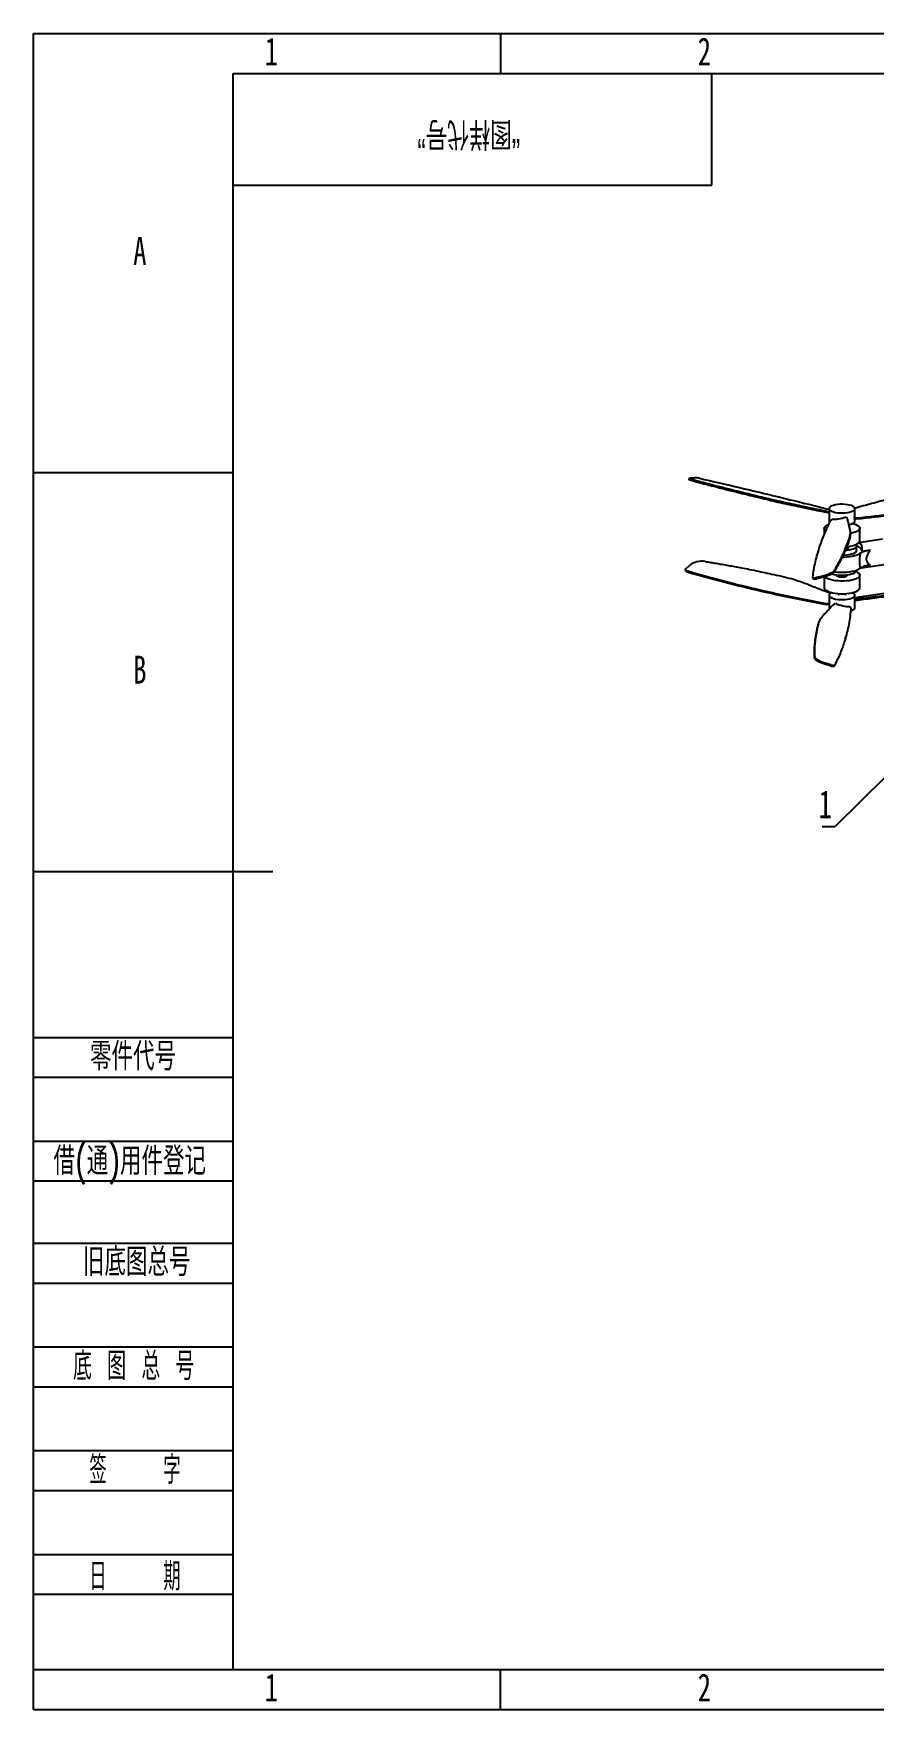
# Model space of a CAD drawing. Header units: millimetres. Extents: x 0 to 297, y 0 to 210.
# Drawn here: x 0 to 105.2, y 0 to 210 of the extents above; entities that cross this region are included whole.
import ezdxf

# ---------------------------------------------------------------- set-up
doc = ezdxf.new("R2010")
doc.units = ezdxf.units.MM
doc.layers.add('图框', color=7, linetype='Continuous')
doc.layers.add('粗实线层', color=7, linetype='Continuous', lineweight=25)
doc.styles.add('SLDTEXTSTYLE0', font='TXT', dxfattribs={"width": 0.7, "bigfont": 'bigfont'})
doc.styles.add('SLDTEXTSTYLE2', font='TXT', dxfattribs={"width": 0.614286, "bigfont": 'bigfont'})
doc.styles.add('SLDTEXTSTYLE4', font='TXT', dxfattribs={"width": 0.566667, "bigfont": 'bigfont'})
doc.styles.add('SLDTEXTSTYLE5', font='TXT', dxfattribs={"width": 0.7})
doc.dimstyles.new('SLDDIMSTYLE0', dxfattribs={"dimtxt": 0.18, "dimasz": 1.016, "dimexe": 0, "dimexo": 0.0625, "dimgap": 0, "dimtad": 0, "dimtih": 1, "dimtoh": 1, "dimdec": 0, "dimrnd": 1e-09, "dimzin": 0, "dimdsep": 46, "dimtxsty": 'Standard', "dimblk1": 'DOT', "dimblk2": 'DOT', "dimsah": 1, "dimcen": 0.09, "dimadec": 0, "dimazin": 0, "dimtfac": 1.016, "dimtdec": 0, "dimtofl": 0, "dimtmove": 0, "dimatfit": 3, "dimldrblk": 'DOT', "dimfxl": 1, "dimfrac": 2, "dimtolj": 1, "dimtzin": 0, "dimarcsym": 0})

# ---------------------------------------------------------------- blocks, each defined once
blk = doc.blocks.new('SW_NOTE_0')
at = {"layer": '图框', "color": 0}
blk.add_line((-1.61, 0), (0, 0), dxfattribs=at)
at = {"layer": '图框', "color": 0, "insert": (-2.07, 4.54), "char_height": 3.5, "attachment_point": 1, "style": 'SLDTEXTSTYLE5'}
blk.add_mtext('1', dxfattribs=at)
blk = doc.blocks.new('_Dot')
at = {"color": 0, "linetype": 'ByBlock', "lineweight": -2}
blk.add_line((-0.5, 0), (-1, 0), dxfattribs=at)
at = {"color": 0, "linetype": 'ByBlock', "const_width": 0.5}
blk.add_lwpolyline([(-0.25, 0, 1), (0.25, 0, 1)], format="xyb", close=True, dxfattribs=at)

msp = doc.modelspace()

# ---------------------------------------------------------------- linework, layer by layer
at = {"color": 7, "linetype": 'Continuous', "lineweight": 25}
for p, q in [((82.16, 154.27), (82.14, 154.12)), ((82.43, 154.33), (82.85, 154.34)), ((82.68, 153.89), (82.7, 154.04)), ((99.66, 150.47), (99.66, 148.94)), ((99.87, 149), (100.07, 149.14)), ((103.18, 149.27), (102.83, 149.33)), ((103.17, 149.15), (102.84, 149.2)), ((102.91, 149.61), (102.91, 150.47)), ((102.91, 148.94), (102.91, 149.19)), ((103.17, 149.15), (103.18, 149.27)), ((99.06, 148), (99.06, 147.18)), ((102.03, 148.94), (101.99, 149.07)), ((103.52, 146.43), (103.52, 148)), ((103.12, 145.22), (103.12, 145.8)), ((106.37, 146.64), (103.41, 146.19)), ((103.78, 145.14), (104.82, 145.3)), ((81.77, 142.98), (82.19, 143.35)), ((103.74, 143.04), (106.84, 143.51)), ((81.68, 142.79), (81.7, 142.66)), ((81.82, 142.53), (81.8, 142.66)), ((97.65, 141.71), (97.62, 141.84)), ((98.76, 141.98), (98.04, 141.82)), ((98.08, 141.68), (98.04, 141.82)), ((98.8, 141.84), (98.08, 141.68)), ((98.8, 141.84), (98.76, 141.98)), ((99.06, 141.91), (99.06, 140.55)), ((100.38, 142.62), (100.34, 142.75)), ((100.62, 142.18), (100.62, 142.12)), ((101.96, 142.12), (101.96, 142.18)), ((103.12, 142.75), (103.12, 142.76)), ((103.52, 140.55), (103.52, 142.12)), ((99.66, 139.61), (99.66, 138.67)), ((100.87, 139.82), (100.87, 139.61)), ((101.71, 139.61), (101.71, 139.82)), ((102.91, 139.04), (102.91, 139.61)), ((102.91, 139.04), (102.91, 138.93)), ((102.91, 138.07), (102.91, 138.94)), ((99.68, 138.57), (99.32, 138.54)), ((99.35, 138.41), (99.32, 138.54)), ((99.67, 138.44), (99.35, 138.41)), ((99.66, 138.44), (99.66, 138.07)), ((102.27, 138.2), (102.41, 138.05)), ((98.35, 136.03), (98.31, 135.89)), ((101.7, 134.18), (101.74, 134.32)), ((97.83, 131.84), (97.87, 131.97)), ((99.13, 130.97), (99.17, 131.1)), ((99.85, 130.76), (99.13, 130.97)), ((99.89, 130.9), (99.17, 131.1)), ((99.85, 130.76), (99.89, 130.9)), ((100.35, 130.75), (100.39, 130.89)), ((100.39, 130.83), (100.35, 130.75))]:
    msp.add_line(p, q, dxfattribs=at)
at = {"color": 7, "linetype": 'Continuous', "lineweight": 25, "flags": 128}
for points in [[(82.68, 153.89), (82.48, 153.94), (82.33, 154), (82.22, 154.05), (82.15, 154.09), (82.14, 154.12)], [(82.7, 154.04), (82.51, 154.09), (82.35, 154.14), (82.24, 154.19), (82.18, 154.24), (82.16, 154.27), (82.2, 154.3), (82.29, 154.32), (82.43, 154.33)], [(101.96, 149.98), (102.23, 150.03), (102.46, 150.1), (102.65, 150.18), (102.8, 150.27), (102.88, 150.37), (102.91, 150.47), (102.89, 150.57), (102.8, 150.67), (102.66, 150.76), (102.47, 150.84), (102.24, 150.91), (101.97, 150.96), (101.68, 151), (101.37, 151.01), (101.07, 151.01), (100.77, 150.98), (100.48, 150.94), (100.23, 150.88), (100.02, 150.81), (99.85, 150.72), (99.73, 150.63), (99.67, 150.53), (99.67, 150.42), (99.73, 150.32), (99.84, 150.23), (100.01, 150.14), (100.22, 150.06), (100.47, 150), (100.75, 149.96), (101.05, 149.94), (101.36, 149.93), (101.67, 149.95), (101.96, 149.98)], [(99.26, 147.69), (99.19, 147.75), (99.09, 147.87), (99.06, 147.99), (99.08, 148.11), (99.17, 148.23), (99.31, 148.34), (99.51, 148.45), (99.61, 148.49)], [(102.13, 148.48), (102.23, 148.5), (102.46, 148.56), (102.65, 148.65), (102.8, 148.74), (102.88, 148.84), (102.91, 148.94), (102.91, 148.94)], [(102.57, 148.61), (102.78, 148.55), (103.04, 148.46), (103.24, 148.36), (103.39, 148.25), (103.49, 148.13), (103.52, 148.01), (103.5, 147.88), (103.41, 147.76), (103.27, 147.65), (103.07, 147.55), (102.82, 147.46), (102.53, 147.38), (102.33, 147.34)], [(103.12, 145.22), (103.1, 145.12), (103.02, 145.01), (102.88, 144.91), (102.69, 144.82), (102.46, 144.75), (102.19, 144.68), (101.89, 144.64), (101.57, 144.61), (101.42, 144.61)], [(103.05, 145.97), (103.09, 145.92), (103.12, 145.81), (103.1, 145.7), (103.02, 145.59), (102.88, 145.49), (102.69, 145.4), (102.46, 145.33), (102.19, 145.27), (101.89, 145.22), (101.68, 145.2)], [(101.78, 145.47), (101.83, 145.48), (101.93, 145.47), (102.01, 145.45), (102.07, 145.43), (102.09, 145.4), (102.07, 145.36), (102.02, 145.34), (101.94, 145.32), (101.85, 145.31), (101.75, 145.31), (101.72, 145.32)], [(101.87, 145.71), (102.21, 145.75), (102.53, 145.81), (102.82, 145.88), (103.07, 145.98), (103.27, 146.08), (103.41, 146.19), (103.5, 146.31), (103.52, 146.43)], [(103.79, 145.22), (103.79, 145.25), (103.75, 145.36), (103.68, 145.46), (103.57, 145.56), (103.42, 145.65), (103.23, 145.74), (103.12, 145.78)], [(81.8, 142.66), (81.75, 142.69), (81.71, 142.72), (81.69, 142.76), (81.68, 142.8), (81.68, 142.84), (81.7, 142.89), (81.73, 142.93), (81.77, 142.98)], [(100.38, 142.55), (100.73, 142.52), (101.11, 142.5), (101.5, 142.5), (101.88, 142.52), (102.24, 142.56), (102.58, 142.62), (102.9, 142.69), (103.17, 142.78), (103.4, 142.88), (103.58, 143)], [(101.31, 144.38), (101.5, 144.39), (101.88, 144.41), (102.24, 144.45), (102.58, 144.5), (102.9, 144.58), (103.17, 144.67), (103.4, 144.77), (103.58, 144.88)], [(100.34, 142.75), (100.26, 142.65), (100.14, 142.55), (99.98, 142.44), (99.78, 142.33), (99.55, 142.23), (99.3, 142.13), (99.03, 142.05), (98.76, 141.98)], [(100.38, 142.62), (100.3, 142.52), (100.18, 142.41), (100.02, 142.3), (99.82, 142.19), (99.59, 142.09), (99.34, 141.99), (99.07, 141.91), (98.8, 141.84)], [(102.21, 141.44), (101.86, 141.4), (101.5, 141.38), (101.13, 141.38), (100.76, 141.4), (100.41, 141.44), (100.09, 141.49), (99.79, 141.57), (99.54, 141.66), (99.34, 141.76), (99.19, 141.87), (99.13, 141.93)], [(100.03, 142.31), (100.05, 142.3), (100.31, 142.23), (100.6, 142.18), (100.92, 142.15), (101.24, 142.14), (101.57, 142.15), (101.89, 142.17), (102.19, 142.22), (102.46, 142.28), (102.69, 142.36), (102.88, 142.45), (103.02, 142.55), (103.1, 142.65), (103.12, 142.75)], [(100.62, 142.12), (100.62, 142.11), (100.66, 142.04), (100.76, 141.99), (100.9, 141.94), (101.08, 141.91), (101.27, 141.9), (101.47, 141.91), (101.65, 141.93), (101.8, 141.98), (101.9, 142.03), (101.95, 142.1), (101.96, 142.12)], [(103.05, 142.58), (103.24, 142.48), (103.39, 142.37), (103.49, 142.25), (103.52, 142.13), (103.5, 142.01), (103.41, 141.89), (103.27, 141.77), (103.07, 141.67), (102.82, 141.58), (102.53, 141.5), (102.21, 141.44)], [(99.06, 140.55), (99.06, 140.54), (99.09, 140.42), (99.19, 140.3), (99.34, 140.19), (99.54, 140.09), (99.79, 140), (100.09, 139.92), (100.41, 139.86), (100.76, 139.83), (101.13, 139.81), (101.5, 139.81), (101.86, 139.83), (102.21, 139.87)], [(100.01, 139.94), (99.85, 139.86), (99.73, 139.76), (99.67, 139.66), (99.67, 139.56), (99.73, 139.46), (99.84, 139.36), (100.01, 139.27), (100.22, 139.2), (100.47, 139.14), (100.75, 139.1), (101.05, 139.07), (101.36, 139.07), (101.67, 139.08), (101.96, 139.11)], [(101.96, 139.11), (102.23, 139.16), (102.46, 139.23), (102.65, 139.31), (102.8, 139.4), (102.88, 139.5), (102.91, 139.6), (102.89, 139.71), (102.8, 139.81), (102.66, 139.9), (102.57, 139.94)], [(102.21, 139.87), (102.53, 139.93), (102.82, 140.01), (103.07, 140.1), (103.27, 140.2), (103.41, 140.32), (103.5, 140.43), (103.52, 140.55)], [(99.66, 138.07), (99.67, 138.03), (99.73, 137.93)], [(102.37, 137.67), (102.46, 137.7), (102.65, 137.78), (102.8, 137.87), (102.88, 137.97), (102.91, 138.07), (102.91, 138.07)], [(99.13, 130.97), (98.87, 131.05), (98.62, 131.15), (98.39, 131.26), (98.19, 131.38), (98.03, 131.5), (97.92, 131.62), (97.85, 131.73), (97.83, 131.84)], [(99.17, 131.1), (98.9, 131.19), (98.65, 131.29), (98.43, 131.4), (98.23, 131.51), (98.07, 131.63), (97.96, 131.75), (97.89, 131.87), (97.87, 131.97)]]:
    msp.add_lwpolyline(points, dxfattribs=at)
at = {"color": 7, "linetype": 'Continuous', "lineweight": 25}
for centre, radius, start, end in [((82.81, 151.34), 3, 78.0716, 89.1793), ((99.92, 148.96), 0.255, 184.0004, 228.1039), ((101.74, 146.23), 0.725, 275.7718, 319.1307), ((83.73, 141.36), 2.52, 80.3495, 127.6285), ((81.89, 142.71), 0.193, 194.4204, 249.0401), ((97.85, 142.28), 0.493, 241.331, 292.8536), ((97.89, 142.14), 0.493, 241.331, 292.8536), ((100.11, 131.41), 0.701, 247.95, 289.9417), ((100.15, 131.55), 0.701, 247.95, 289.9417)]:
    msp.add_arc(centre, radius, start, end, dxfattribs=at)
for centre, major_axis, ratio, start_param, end_param in [((101.29, 149.78), (1.62, 0.45), 0.288233, 3.784191, 4.9516), ((101.29, 149.78), (1.62, -0.24), 0.554863, 6.041655, 6.366902), ((101.29, 148.11), (-0.22, 6.12), 0.262999, 4.882038, 4.903468), ((101.29, 138.91), (1.62, 0.33), 0.522663, 3.034761, 3.160873), ((101.29, 138.91), (1.62, -0.46), 0.334434, 4.28992, 5.457329), ((101.29, 137.24), (-0.16, 6.12), 0.264161, 1.345878, 1.367308)]:
    msp.add_ellipse(centre, major_axis=major_axis, ratio=ratio, start_param=start_param, end_param=end_param, dxfattribs=at)
for points, knots in [([(99.69, 149.91), (99.28, 149.99), (98.46, 150.15), (97.32, 150.39), (96.15, 150.64), (94.99, 150.88), (93.82, 151.13), (92.66, 151.39), (91.5, 151.67), (90.37, 151.95), (89.3, 152.21), (88.35, 152.44), (87.51, 152.65), (86.72, 152.85), (85.97, 153.04), (85.27, 153.22), (84.67, 153.37), (84.13, 153.51), (83.63, 153.64), (83.16, 153.77), (82.84, 153.85), (82.68, 153.89)], [0, 0, 0, 0, 0.063369, 0.126884, 0.189255, 0.25112, 0.313997, 0.379608, 0.447981, 0.52065, 0.585938, 0.643956, 0.695403, 0.740978, 0.791694, 0.835439, 0.873656, 0.907787, 0.939265, 0.969524, 1, 1, 1, 1]), ([(99.66, 150.06), (99.27, 150.14), (98.46, 150.3), (97.33, 150.54), (96.16, 150.79), (95, 151.03), (93.84, 151.28), (92.67, 151.54), (91.51, 151.82), (90.38, 152.09), (89.31, 152.36), (88.36, 152.59), (87.53, 152.8), (86.74, 153), (85.99, 153.19), (85.29, 153.37), (84.69, 153.52), (84.15, 153.66), (83.65, 153.79), (83.18, 153.91), (82.86, 154), (82.7, 154.04)], [0, 0, 0, 0, 0.061721, 0.125357, 0.187841, 0.249833, 0.312855, 0.378631, 0.447148, 0.519919, 0.585284, 0.643375, 0.694889, 0.740527, 0.791316, 0.83513, 0.873412, 0.907604, 0.939143, 0.969463, 1, 1, 1, 1]), ([(83.43, 154.28), (85.12, 153.89), (88.49, 153.11), (93.04, 152.02), (96.77, 151.11), (98.83, 150.6), (99.66, 150.38)], [0, 0, 0, 0, 0.301125, 0.601721, 0.837826, 1, 1, 1, 1]), ([(102.88, 150.52), (103.05, 150.58), (103.56, 150.76), (104.5, 150.98), (105.56, 151.28), (106.62, 151.58), (107.73, 151.87), (108.91, 152.11), (110.21, 152.31), (111.52, 152.49), (112.77, 152.65), (113.88, 152.79), (114.87, 152.9), (115.82, 153.01), (116.72, 153.11), (117.58, 153.2), (118.33, 153.27), (119.01, 153.33), (119.64, 153.38), (120.24, 153.43), (120.63, 153.47), (120.83, 153.49)], [0, 0, 0, 0, 0.0328225, 0.0984192, 0.1628271, 0.2267283, 0.291691, 0.3594936, 0.4301206, 0.5051325, 0.5725115, 0.632391, 0.6854919, 0.732535, 0.7848889, 0.8300518, 0.8695133, 0.9047586, 0.9372686, 0.9685222, 1, 1, 1, 1]), ([(122.81, 152.03), (121.02, 151.7), (117.45, 151.04), (112.35, 150.26), (107.59, 149.63), (104.64, 149.31), (103.17, 149.15)], [0, 0, 0, 0, 0.280354, 0.560215, 0.780034, 1, 1, 1, 1]), ([(122.83, 152.16), (121.04, 151.83), (117.46, 151.16), (112.37, 150.39), (107.61, 149.75), (104.66, 149.43), (103.18, 149.27)], [0, 0, 0, 0, 0.280354, 0.560215, 0.780034, 1, 1, 1, 1]), ([(101.8, 149.43), (101.87, 149.32), (102.02, 149.09), (102.05, 148.7), (102.14, 148.32), (102.24, 147.95), (102.31, 147.56), (102.28, 147.14), (102.15, 146.67), (101.97, 146.19), (101.79, 145.73), (101.63, 145.32), (101.47, 144.96), (101.31, 144.61), (101.16, 144.28), (101, 143.96), (100.85, 143.68), (100.71, 143.43), (100.58, 143.2), (100.45, 142.97), (100.38, 142.83), (100.34, 142.75)], [0, 0, 0, 0, 0.063389, 0.126913, 0.189285, 0.251167, 0.314076, 0.379736, 0.448131, 0.520772, 0.586022, 0.644009, 0.695432, 0.740988, 0.791687, 0.835423, 0.873637, 0.907769, 0.939251, 0.969517, 1, 1, 1, 1]), ([(97.62, 141.84), (97.72, 142.49), (97.91, 143.78), (98.46, 145.63), (99.1, 147.37), (99.61, 148.46), (99.87, 149)], [0, 0, 0, 0, 0.280354, 0.560215, 0.780034, 1, 1, 1, 1]), ([(102.03, 148.93), (102.05, 148.81), (102.1, 148.56), (102.18, 148.19), (102.28, 147.82), (102.35, 147.43), (102.32, 147.01), (102.19, 146.53), (102.01, 146.05), (101.83, 145.6), (101.66, 145.19), (101.51, 144.82), (101.35, 144.47), (101.2, 144.14), (101.04, 143.82), (100.89, 143.54), (100.75, 143.29), (100.62, 143.06), (100.49, 142.84), (100.41, 142.69), (100.38, 142.62)], [0, 0, 0, 0, 0.065876, 0.132606, 0.198793, 0.266064, 0.336259, 0.409409, 0.487156, 0.557006, 0.619078, 0.67412, 0.722879, 0.777139, 0.82394, 0.864828, 0.901343, 0.935021, 0.967395, 1, 1, 1, 1]), ([(103.36, 146.17), (103.38, 146.17), (103.5, 146.18), (103.65, 146.06), (103.77, 145.8), (103.79, 145.51), (103.79, 145.28), (103.78, 145.19), (103.78, 145.14)], [0, 0, 0, 0, 0.0650431, 0.3329258, 0.5741972, 0.8276132, 0.9231663, 1, 1, 1, 1]), ([(103.58, 144.88), (103.63, 144.92), (103.74, 144.99), (103.96, 145.09), (104.23, 145.17), (104.52, 145.25), (104.73, 145.28), (104.82, 145.3)], [0, 0, 0, 0, 0.19536, 0.395488, 0.61125, 0.831529, 1, 1, 1, 1]), ([(104.82, 145.3), (104.77, 145.21), (104.66, 145.03), (104.49, 144.75), (104.37, 144.48), (104.32, 144.25), (104.31, 144.04), (104.37, 143.88), (104.46, 143.73), (104.57, 143.6), (104.71, 143.49), (104.79, 143.43), (104.82, 143.41)], [0, 0, 0, 0, 0.131407, 0.264963, 0.386847, 0.459281, 0.533795, 0.638798, 0.679815, 0.799875, 0.923276, 1, 1, 1, 1]), ([(84.15, 143.84), (84.37, 143.8), (84.82, 143.73), (85.52, 143.61), (86.28, 143.49), (87.05, 143.36), (87.87, 143.21), (88.74, 143.04), (89.75, 142.85), (90.81, 142.63), (91.94, 142.39), (93.11, 142.14), (94.34, 141.86), (95.53, 141.54), (96.52, 141.18), (97.38, 140.84), (98.15, 140.53), (98.94, 140.22), (99.54, 140.01), (99.82, 139.87), (99.85, 139.85)], [0, 0, 0, 0, 0.039792, 0.079808, 0.122966, 0.172183, 0.21701, 0.268808, 0.329004, 0.399027, 0.463083, 0.535068, 0.613362, 0.691, 0.764538, 0.820824, 0.87696, 0.933918, 0.9916, 1, 1, 1, 1]), ([(103.58, 143), (103.58, 143.02), (103.55, 143.25), (103.52, 143.62), (103.52, 144.23), (103.56, 144.62), (103.58, 144.88)], [0, 0, 0, 0, 0.049363, 0.409415, 0.609334, 1, 1, 1, 1]), ([(104.82, 143.41), (104.7, 143.39), (104.44, 143.35), (104.12, 143.26), (103.84, 143.15), (103.67, 143.06), (103.6, 143.01), (103.58, 143)], [0, 0, 0, 0, 0.233449, 0.4742043, 0.703204, 0.9385971, 1, 1, 1, 1]), ([(103.74, 143.04), (103.73, 143.04), (103.71, 143.03), (103.68, 143.06), (103.68, 143.06)], [0, 0, 0, 0, 0.991058, 1, 1, 1, 1]), ([(99.32, 138.54), (97.63, 138.86), (94.23, 139.51), (89.65, 140.56), (85.5, 141.61), (83.03, 142.31), (81.8, 142.66)], [0, 0, 0, 0, 0.279917, 0.559681, 0.779662, 1, 1, 1, 1]), ([(99.35, 138.41), (97.65, 138.74), (94.25, 139.39), (89.67, 140.44), (85.52, 141.48), (83.05, 142.18), (81.82, 142.53)], [0, 0, 0, 0, 0.279917, 0.559681, 0.779662, 1, 1, 1, 1]), ([(102.91, 139.31), (104.43, 139.55), (107.72, 140.07), (112.53, 140.8), (117.26, 141.5), (120.21, 141.93), (121.68, 142.14)], [0, 0, 0, 0, 0.249099, 0.540837, 0.770232, 1, 1, 1, 1]), ([(121.85, 141.87), (121.62, 141.83), (121.17, 141.76), (120.47, 141.64), (119.72, 141.52), (118.93, 141.39), (118.09, 141.26), (117.18, 141.11), (116.12, 140.95), (114.98, 140.77), (113.77, 140.58), (112.51, 140.39), (111.16, 140.18), (109.76, 139.98), (108.46, 139.8), (107.28, 139.65), (106.2, 139.51), (105.12, 139.36), (104.03, 139.22), (103.29, 139.13), (102.91, 139.08)], [0, 0, 0, 0, 0.037931, 0.076076, 0.117216, 0.164132, 0.206862, 0.256238, 0.313619, 0.380368, 0.441429, 0.510048, 0.584681, 0.658688, 0.728788, 0.782442, 0.835952, 0.890248, 0.945233, 1, 1, 1, 1]), ([(121.87, 141.72), (121.64, 141.68), (121.18, 141.61), (120.48, 141.49), (119.73, 141.37), (118.95, 141.24), (118.11, 141.11), (117.2, 140.96), (116.13, 140.8), (114.99, 140.62), (113.78, 140.43), (112.51, 140.24), (111.16, 140.03), (109.76, 139.83), (108.46, 139.65), (107.28, 139.5), (106.2, 139.36), (105.12, 139.21), (104.03, 139.07), (103.29, 138.98), (102.91, 138.93)], [0, 0, 0, 0, 0.037922, 0.07606, 0.117197, 0.164116, 0.206855, 0.256247, 0.313652, 0.380434, 0.441528, 0.510188, 0.584826, 0.658786, 0.728843, 0.782477, 0.83598, 0.890276, 0.94525, 1, 1, 1, 1]), ([(97.87, 131.97), (97.87, 132.06), (97.88, 132.25), (97.88, 132.54), (97.88, 132.85), (97.89, 133.17), (97.91, 133.51), (97.95, 133.87), (98, 134.28), (98.07, 134.72), (98.16, 135.18), (98.26, 135.66), (98.37, 136.17), (98.58, 136.65), (98.89, 137.05), (99.22, 137.39), (99.52, 137.69), (99.81, 138.01), (100.07, 138.34), (100.35, 138.52), (100.49, 138.61)], [0, 0, 0, 0, 0.037931, 0.076076, 0.117216, 0.164132, 0.206862, 0.256238, 0.313619, 0.380368, 0.441429, 0.510048, 0.584681, 0.658688, 0.728788, 0.782442, 0.835952, 0.890248, 0.945233, 1, 1, 1, 1]), ([(102.41, 138.05), (102.34, 137.35), (102.18, 135.95), (101.7, 134.08), (101.11, 132.38), (100.63, 131.39), (100.39, 130.89)], [0, 0, 0, 0, 0.279917, 0.559681, 0.779662, 1, 1, 1, 1]), ([(97.83, 131.84), (97.83, 131.93), (97.84, 132.11), (97.84, 132.4), (97.84, 132.72), (97.85, 133.04), (97.87, 133.37), (97.91, 133.73), (97.96, 134.15), (98.03, 134.59), (98.12, 135.05), (98.2, 135.48), (98.28, 135.77), (98.32, 135.89)], [0, 0, 0, 0, 0.0672, 0.134782, 0.207678, 0.29082, 0.366556, 0.45408, 0.555804, 0.674144, 0.782406, 0.904073, 1, 1, 1, 1])]:
    msp.add_open_spline(points, degree=3, knots=knots, dxfattribs=at)
at = {"layer": '图框'}
for p, q in [((0, 0), (0, 210)), ((0, 210), (297, 210)), ((58.5, 210), (58.5, 205)), ((0, 155), (25, 155)), ((0, 84.22), (25, 84.22)), ((0, 79.22), (25, 79.22)), ((0, 71.22), (25, 71.22)), ((0, 66.22), (25, 66.22)), ((0, 58.43), (25, 58.43)), ((0, 53.43), (25, 53.43)), ((0, 45.43), (25, 45.43)), ((0, 40.43), (25, 40.43)), ((0, 32.43), (25, 32.43)), ((0, 27.43), (25, 27.43)), ((0, 19.43), (25, 19.43)), ((0, 14.43), (25, 14.43)), ((0, 5), (25, 5)), ((58.5, 0), (58.5, 5)), ((0, 0), (297, 0))]:
    msp.add_line(p, q, dxfattribs=at)
at = {"layer": '图框', "linetype": 'Continuous', "lineweight": 25}
for p, q in [((25, 5), (25, 205)), ((25, 205), (292, 205))]:
    msp.add_line(p, q, dxfattribs=at)
at = {"layer": '图框', "lineweight": 25}
for p, q in [((0, 105), (30, 105)), ((25, 5), (292, 5))]:
    msp.add_line(p, q, dxfattribs=at)
at = {"layer": '粗实线层'}
for p, q in [((85, 191), (85, 205)), ((25, 191), (85, 191))]:
    msp.add_line(p, q, dxfattribs=at)

# ---------------------------------------------------------------- block references
at = {"layer": '图框'}
msp.add_blockref('SW_NOTE_0', (100.43, 110.63), dxfattribs=at)

# ---------------------------------------------------------------- texts
at = {"layer": '图框', "char_height": 3.5}
for s, insert, attachment_point, style in [('1', (29.79, 209.5), 2, 'SLDTEXTSTYLE5'), ('2', (84.04, 209.5), 2, 'SLDTEXTSTYLE5'), ('A', (13.32, 184.5), 2, 'SLDTEXTSTYLE5'), ('B', (13.32, 132.04), 2, 'SLDTEXTSTYLE5'), ('零件代号', (7.08, 83.58), 1, 'SLDTEXTSTYLE0'), ('借(通)用件登记', (2.5, 70.47), 1, 'SLDTEXTSTYLE0'), ('旧底图总号', (6.19, 57.82), 1, 'SLDTEXTSTYLE0'), ('底 图 总 号', (4.95, 44.77), 1, 'SLDTEXTSTYLE2'), ('签    字', (12.71, 31.76), 2, 'SLDTEXTSTYLE4'), ('日    期', (12.71, 18.41), 2, 'SLDTEXTSTYLE4'), ('1', (29.79, 4.5), 2, 'SLDTEXTSTYLE5'), ('2', (84.04, 4.5), 2, 'SLDTEXTSTYLE5')]:
    msp.add_mtext(s, dxfattribs=dict(at, insert=insert, attachment_point=attachment_point, style=style))
at = {"layer": '图框', "insert": (54.53, 195.65), "char_height": 3.5, "attachment_point": 2, "rotation": 180, "style": 'SLDTEXTSTYLE0'}
msp.add_mtext('“图样代号”', dxfattribs=at)

# ---------------------------------------------------------------- leaders
at = {"layer": '图框'}
msp.add_leader([(149.27, 159.05), (100.43, 110.63)], dimstyle='SLDDIMSTYLE0', dxfattribs=at)

doc.saveas('drawing.dxf')
